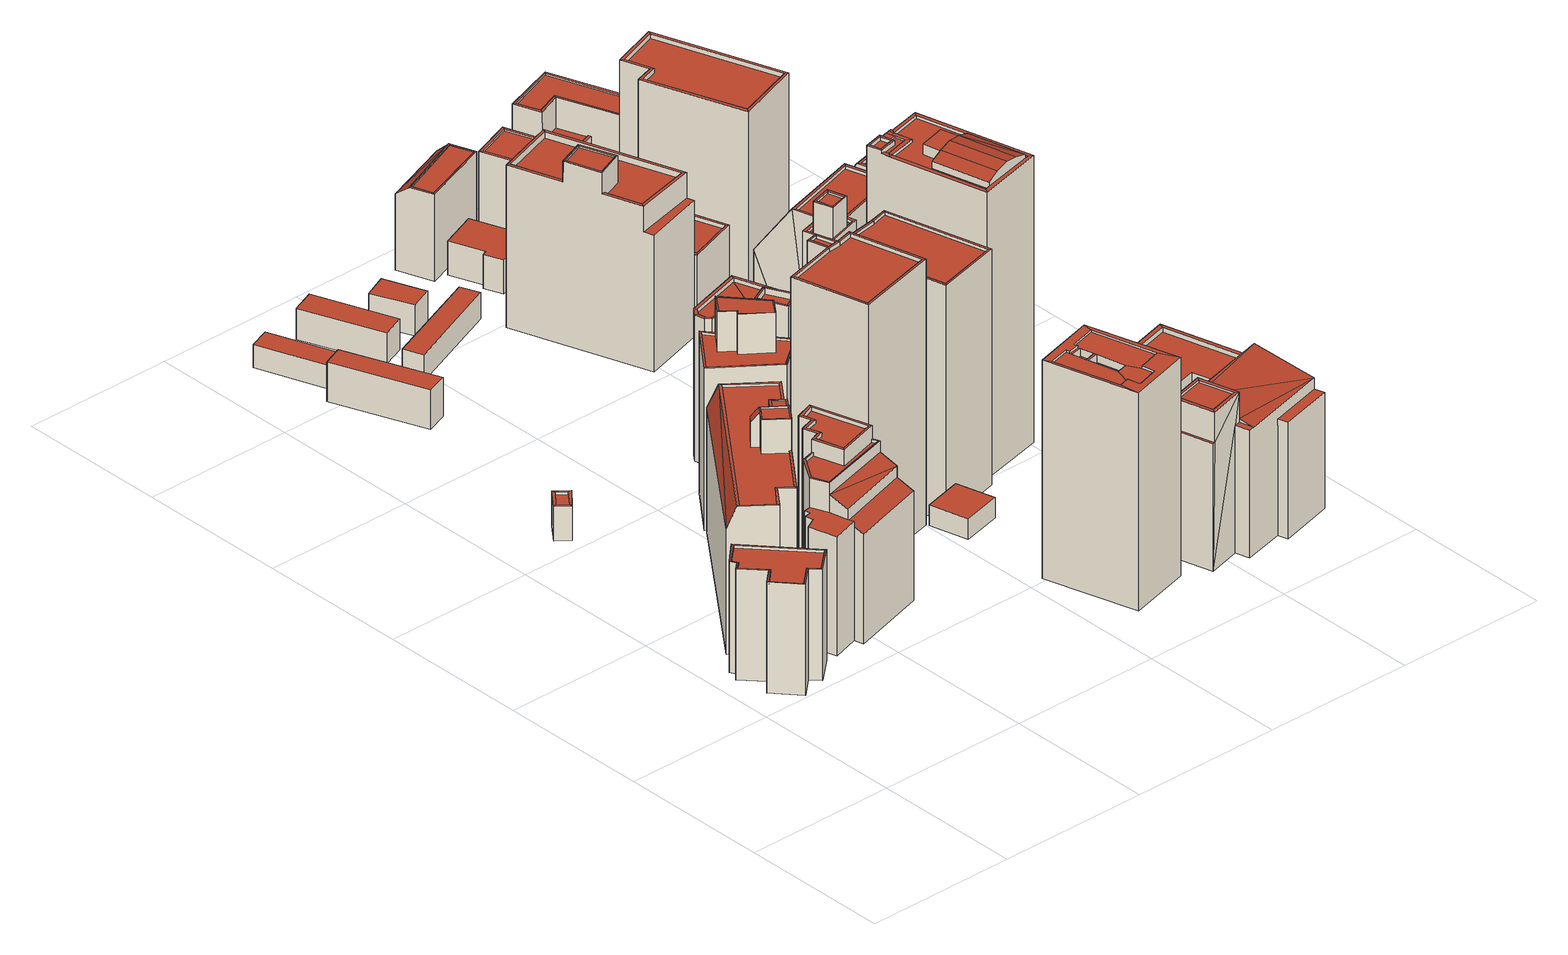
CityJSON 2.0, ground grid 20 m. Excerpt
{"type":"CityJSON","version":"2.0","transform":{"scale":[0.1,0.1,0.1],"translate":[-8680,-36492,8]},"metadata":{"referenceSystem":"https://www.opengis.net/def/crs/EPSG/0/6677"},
"CityObjects":{
"building1":{"type":"Building","attributes":{"class":3002,"usage":401,"measuredHeight":14.1,"storeysAboveGround":4,"storeysBelowGround":0,"prefecture":13,"city":13103,"footprintArea":61.34,"fireproofType":1001,"coverageRatio":80,"floorAreaRatio":500,"surveyYear":2021,"urbanPlanType":21,"areaClassificationType":22,"landUseType":212,"districts":"10","detailedUsage":"1210","floodRisk_description":10,"floodRisk_rank":1,"floodRisk_depth":0.01,"floodRisk_adminType":2,"floodRisk_scale":2,"meshCode":"53394509"},"geometry":[{"type":"Solid","lod":"2","boundaries":[[[[0,1,2,3,4,5,6,7,8,9]],[[10,11,12,13]],[[14,15,16,17]],[[18,19,20,21]],[[22,23,19,18]],[[24,25,12,11]],[[24,21,20,25]],[[22,17,16,23]],[[26,27,28,29,30,31,32,33,34,35]],[[36,37,15,14]],[[38,39,37,36]],[[10,13,39,38]],[[37,31,30,15]],[[4,3,14,17]],[[0,9,11,10]],[[20,26,35,25]],[[12,34,33,13]],[[15,30,29,16]],[[19,27,26,20]],[[9,8,24,11]],[[2,1,38,36]],[[23,28,27,19]],[[25,35,34,12]],[[13,33,32,39]],[[22,18,6,5]],[[1,0,10,38]],[[16,29,28,23]],[[7,6,18,21]],[[8,7,21,24]],[[5,4,17,22]],[[39,32,31,37]],[[3,2,36,14]]]],"semantics":{"surfaces":[{"type":"GroundSurface"},{"type":"RoofSurface"},{"type":"WallSurface"}],"values":[[0,1,1,1,1,1,1,1,1,1,1,1,2,2,2,2,2,2,2,2,2,2,2,2,2,2,2,2,2,2,2,2]]}}]},
"building2":{"type":"Building","attributes":{"class":3001,"usage":461,"measuredHeight":8.7,"storeysAboveGround":9999,"storeysBelowGround":9999,"prefecture":13,"city":13103,"footprintArea":-9999,"fireproofType":1011,"coverageRatio":80,"floorAreaRatio":500,"surveyYear":1,"urbanPlanType":21,"areaClassificationType":22,"landUseType":212,"districts":"10","detailedUsage":"0","meshCode":"53394509"},"geometry":[{"type":"Solid","lod":"2","boundaries":[[[[40,41,42,43]],[[44,45,46,47]],[[48,49,50,51]],[[52,53,49,48]],[[54,55,53,52]],[[51,50,55,54]],[[50,44,47,55]],[[43,42,48,51]],[[49,45,44,50]],[[41,40,54,52]],[[55,47,46,53]],[[42,41,52,48]],[[40,43,51,54]],[[53,46,45,49]]]],"semantics":{"surfaces":[{"type":"GroundSurface"},{"type":"RoofSurface"},{"type":"WallSurface"}],"values":[[0,1,1,1,1,1,2,2,2,2,2,2,2,2]]}}]},
"building3":{"type":"Building","attributes":{"class":3002,"usage":402,"measuredHeight":18.7,"storeysAboveGround":6,"storeysBelowGround":1,"prefecture":13,"city":13103,"footprintArea":211.61,"fireproofType":1001,"coverageRatio":80,"floorAreaRatio":500,"surveyYear":2021,"urbanPlanType":21,"areaClassificationType":22,"landUseType":212,"districts":"10","detailedUsage":"1221","floodRisk_description":10,"floodRisk_rank":1,"floodRisk_depth":0.01,"floodRisk_adminType":2,"floodRisk_scale":2,"meshCode":"53394509"},"geometry":[{"type":"Solid","lod":"2","boundaries":[[[[56,57,58,59,60,61]],[[62,63,64,65]],[[66,67,68,69,70]],[[71,72,73,74]],[[75,76,77,78]],[[79,80,81,82]],[[83,84,85,86]],[[86,87,88]],[[89,90,77,76]],[[86,85,91,92]],[[93,94,95,96]],[[73,97,98,74]],[[99,100,101,102]],[[103,104,84,83]],[[65,64,101,100]],[[105,106,94,93]],[[75,78,104,103]],[[107,108,109,110,111,112,113,114,115,116,117,118,119,120]],[[121,92,91,122]],[[74,98,106,105]],[[88,83,86]],[[73,96,95,97]],[[62,114,113,71,74,105,99,102,81,80,63]],[[97,68,67,98]],[[57,56,75,103]],[[94,70,69,95]],[[91,117,116,122]],[[72,71,113,112]],[[99,105,93,89,76,61,60,92,121,100]],[[103,83,88,58,57]],[[86,92,60,59,87]],[[62,65,115,114]],[[64,79,82,101]],[[63,80,79,64]],[[84,119,118,85]],[[59,58,88,87]],[[56,61,76,75]],[[85,118,117,91]],[[111,73,72,112]],[[104,120,119,84]],[[101,82,81,102]],[[90,109,108,77]],[[100,121,122,116,115,65]],[[90,89,93,96,110,109]],[[78,107,120,104]],[[96,73,111,110]],[[77,108,107,78]],[[98,67,66,106]],[[95,69,68,97]],[[106,66,70,94]]]],"semantics":{"surfaces":[{"type":"GroundSurface"},{"type":"RoofSurface"},{"type":"WallSurface"}],"values":[[0,1,1,1,1,1,1,1,1,1,1,1,1,1,1,1,1,1,1,1,1,1,2,2,2,2,2,2,2,2,2,2,2,2,2,2,2,2,2,2,2,2,2,2,2,2,2,2,2,2]]}}]},
"building4":{"type":"Building","attributes":{"class":3002,"usage":413,"measuredHeight":17.9,"storeysAboveGround":4,"storeysBelowGround":1,"prefecture":13,"city":13103,"footprintArea":131.5,"fireproofType":1001,"coverageRatio":80,"floorAreaRatio":500,"surveyYear":2021,"urbanPlanType":21,"areaClassificationType":22,"landUseType":211,"districts":"10","detailedUsage":"1230","floodRisk_description":10,"floodRisk_rank":1,"floodRisk_depth":0.01,"floodRisk_adminType":2,"floodRisk_scale":2,"meshCode":"53394509"},"geometry":[{"type":"Solid","lod":"2","boundaries":[[[[123,124,125,126,127,128,129,130,131,132,133,134,135,136,137,138]],[[139,140,141,142]],[[143,144,145,146]],[[147,148,149,150]],[[147,151,152,148]],[[153,154,155]],[[156,139,142,157]],[[158,159,160,161]],[[162,163,164,165,166,167,168]],[[169,170,171,172,173,174,175,176]],[[155,177,153]],[[178,179,180,181,182]],[[183,184,159,158]],[[185,186,152,151]],[[150,149,184,183]],[[185,187,188,186]],[[189,190,191,192,193,194,195,196,197,198]],[[199,200,144,143]],[[140,146,145,141]],[[161,160,188,187]],[[124,123,195,194]],[[137,136,198,197]],[[192,191,177,155]],[[184,175,174,159]],[[131,130,150,183]],[[149,176,175,184]],[[162,161,187,156,157,163]],[[200,168,167,144]],[[159,174,173,160]],[[125,124,194,193]],[[158,161,162,168,200,199]],[[129,128,151,147]],[[189,135,134,178,190]],[[156,187,185,127,126,139]],[[190,178,182,191]],[[139,126,125,193,140]],[[144,167,166,145]],[[148,169,176,149]],[[145,166,165,141]],[[138,137,197,196]],[[142,164,163,157]],[[136,135,189,198]],[[154,143,146,155]],[[160,173,172,188]],[[186,171,170,152]],[[181,180,132,131,183,158,199,143,154,153]],[[123,138,196,195]],[[130,129,147,150]],[[133,132,180,179]],[[179,178,134,133]],[[141,165,164,142]],[[193,192,155,146,140]],[[181,153,177,191,182]],[[152,170,169,148]],[[188,172,171,186]],[[128,127,185,151]]]],"semantics":{"surfaces":[{"type":"GroundSurface"},{"type":"RoofSurface"},{"type":"WallSurface"}],"values":[[0,1,1,1,1,1,1,1,1,1,1,1,1,1,1,1,1,1,1,1,2,2,2,2,2,2,2,2,2,2,2,2,2,2,2,2,2,2,2,2,2,2,2,2,2,2,2,2,2,2,2,2,2,2,2,2]]}}]},
"building5":{"type":"Building","attributes":{"class":3002,"usage":401,"measuredHeight":21.2,"storeysAboveGround":7,"storeysBelowGround":0,"prefecture":13,"city":13103,"footprintArea":66.11,"fireproofType":1001,"coverageRatio":80,"floorAreaRatio":500,"surveyYear":2021,"urbanPlanType":21,"areaClassificationType":22,"landUseType":212,"districts":"10","detailedUsage":"1210","floodRisk_description":10,"floodRisk_rank":1,"floodRisk_depth":0.01,"floodRisk_adminType":2,"floodRisk_scale":2,"meshCode":"53394509"},"geometry":[{"type":"Solid","lod":"2","boundaries":[[[[201,202,203,204]],[[205,206,207,208]],[[209,210,211,212]],[[209,213,214,210]],[[215,216,217,218]],[[219,220,221,222]],[[212,211,217,216]],[[223,224,208,207]],[[225,226,227,228,229,230,231,232,233,234]],[[215,218,235,236]],[[219,222,224,223]],[[220,207,206,221]],[[236,235,214,213]],[[237,238,239,240,241,242]],[[235,242,241,214]],[[224,228,227,208]],[[201,204,220,219]],[[202,201,219,223]],[[208,227,226,205]],[[214,241,240,210]],[[221,230,229,222]],[[225,212,216,205,226]],[[203,202,223,207]],[[211,239,238,217]],[[204,203,207,220]],[[236,213,233,232]],[[209,212,225,234]],[[210,240,239,211]],[[222,229,228,224]],[[218,237,242,235]],[[236,232,231,206,215]],[[213,209,234,233]],[[217,238,237,218]],[[205,216,215,206]],[[206,231,230,221]]]],"semantics":{"surfaces":[{"type":"GroundSurface"},{"type":"RoofSurface"},{"type":"WallSurface"}],"values":[[0,1,1,1,1,1,1,1,1,1,1,1,1,1,2,2,2,2,2,2,2,2,2,2,2,2,2,2,2,2,2,2,2,2,2]]}}]},
"building6":{"type":"Building","attributes":{"class":9999,"usage":461,"measuredHeight":5.5,"storeysAboveGround":9999,"storeysBelowGround":9999,"prefecture":13,"city":13103,"footprintArea":-9999,"fireproofType":1011,"coverageRatio":80,"floorAreaRatio":500,"surveyYear":1,"urbanPlanType":21,"areaClassificationType":22,"landUseType":215,"districts":"10","detailedUsage":"0","meshCode":"53394509"},"geometry":[{"type":"Solid","lod":"2","boundaries":[[[[243,244,245,246]],[[247,248,249,250]],[[248,245,244,249]],[[249,244,243,250]],[[250,243,246,247]],[[247,246,245,248]]]],"semantics":{"surfaces":[{"type":"GroundSurface"},{"type":"RoofSurface"},{"type":"WallSurface"}],"values":[[0,1,2,2,2,2]]}}]},
"building7":{"type":"Building","attributes":{"class":9999,"usage":461,"measuredHeight":-9999,"storeysAboveGround":9999,"storeysBelowGround":9999,"prefecture":13,"city":13103,"footprintArea":-9999,"fireproofType":1011,"coverageRatio":80,"floorAreaRatio":500,"surveyYear":1,"urbanPlanType":21,"areaClassificationType":22,"landUseType":215,"districts":"10","detailedUsage":"0","meshCode":"53394509"},"geometry":[{"type":"Solid","lod":"2","boundaries":[[[[251,252,253,254]],[[255,256,257,258]],[[257,252,251,258]],[[258,251,254,255]],[[255,254,253,256]],[[256,253,252,257]]]],"semantics":{"surfaces":[{"type":"GroundSurface"},{"type":"RoofSurface"},{"type":"WallSurface"}],"values":[[0,1,2,2,2,2]]}}]},
"building8":{"type":"Building","attributes":{"class":3002,"usage":412,"measuredHeight":34.1,"storeysAboveGround":11,"storeysBelowGround":0,"prefecture":13,"city":13103,"footprintArea":126.36,"fireproofType":1001,"coverageRatio":80,"floorAreaRatio":500,"surveyYear":2021,"urbanPlanType":21,"areaClassificationType":22,"landUseType":211,"districts":"10","detailedUsage":"1320","floodRisk_description":10,"floodRisk_rank":1,"floodRisk_depth":0.01,"floodRisk_adminType":2,"floodRisk_scale":2,"meshCode":"53394509"},"geometry":[{"type":"Solid","lod":"2","boundaries":[[[[259,260,261,262,263,264,265,266]],[[267,268,269,270]],[[271,272,273,274]],[[275,276,277,278]],[[279,280,276,275]],[[281,280,279,282,274,273]],[[273,283,284,281]],[[285,282,279,286]],[[278,277,287,288]],[[285,286,272,271]],[[288,287,284,283]],[[289,290,291,292,293,294]],[[261,260,272,286]],[[277,289,294,287]],[[271,268,267,285]],[[264,263,275,278]],[[263,262,279,275]],[[285,267,270,282]],[[284,293,292,281]],[[282,270,269,274]],[[259,266,283,273]],[[274,269,268,271]],[[276,290,289,277]],[[287,294,293,284]],[[260,259,273,272]],[[281,292,291,280]],[[265,264,278,288]],[[262,261,286,279]],[[266,265,288,283]],[[280,291,290,276]]]],"semantics":{"surfaces":[{"type":"GroundSurface"},{"type":"RoofSurface"},{"type":"WallSurface"}],"values":[[0,1,1,1,1,1,1,1,1,1,1,1,2,2,2,2,2,2,2,2,2,2,2,2,2,2,2,2,2,2]]}}]},
"building9":{"type":"Building","attributes":{"class":9999,"usage":461,"measuredHeight":-9999,"storeysAboveGround":9999,"storeysBelowGround":9999,"prefecture":13,"city":13103,"footprintArea":-9999,"fireproofType":1011,"coverageRatio":80,"floorAreaRatio":400,"surveyYear":1,"urbanPlanType":21,"areaClassificationType":22,"landUseType":211,"districts":"10","detailedUsage":"0","floodRisk_description":10,"floodRisk_rank":1,"floodRisk_depth":0.01,"floodRisk_adminType":2,"floodRisk_scale":2,"meshCode":"53394509"},"geometry":[{"type":"Solid","lod":"2","boundaries":[[[[295,296,297,298]],[[299,300,301,302]],[[297,296,299,302]],[[298,297,302,301]],[[296,295,300,299]],[[295,298,301,300]]]],"semantics":{"surfaces":[{"type":"GroundSurface"},{"type":"RoofSurface"},{"type":"WallSurface"}],"values":[[0,1,2,2,2,2]]}}]},
"building10":{"type":"Building","attributes":{"class":3002,"usage":412,"measuredHeight":28.4,"storeysAboveGround":9,"storeysBelowGround":0,"prefecture":13,"city":13103,"footprintArea":110.08,"fireproofType":1001,"coverageRatio":80,"floorAreaRatio":400,"surveyYear":2021,"urbanPlanType":21,"areaClassificationType":22,"landUseType":211,"districts":"10","detailedUsage":"1320","floodRisk_description":10,"floodRisk_rank":1,"floodRisk_depth":0.01,"floodRisk_adminType":2,"floodRisk_scale":2,"meshCode":"53394509"},"geometry":[{"type":"Solid","lod":"2","boundaries":[[[[303,304,305,306]],[[307,308,309,310]],[[311,312,313,314,315,316,317,308,307]],[[318,319,320,321,322,323,324,325]],[[323,322,326,327]],[[328,329,330,314,313,331]],[[332,333,334,335,327,326,336,337]],[[338,339,340,341]],[[311,342,343,312]],[[344,345,328,331,343,342,310,309,346]],[[320,337,336,321]],[[347,348,349,350]],[[311,350,349,342]],[[306,305,321,336]],[[342,349,348,310]],[[307,347,350,311]],[[318,329,328,319]],[[334,308,317,335]],[[335,317,316,327]],[[319,328,345,320]],[[332,346,309,333]],[[303,306,336,326]],[[320,345,344,337]],[[324,314,330,325]],[[337,344,346,332]],[[331,338,341,343]],[[325,330,329,318]],[[304,303,326,322]],[[323,315,314,324]],[[305,304,322,321]],[[312,340,339,313]],[[333,309,308,334]],[[343,341,340,312]],[[313,339,338,331]],[[327,316,315,323]],[[310,348,347,307]]]],"semantics":{"surfaces":[{"type":"GroundSurface"},{"type":"RoofSurface"},{"type":"WallSurface"}],"values":[[0,1,1,1,1,1,1,1,1,1,1,1,2,2,2,2,2,2,2,2,2,2,2,2,2,2,2,2,2,2,2,2,2,2,2,2]]}}]},
"building11":{"type":"Building","attributes":{"class":9999,"usage":461,"measuredHeight":-9999,"storeysAboveGround":9999,"storeysBelowGround":9999,"prefecture":13,"city":13103,"footprintArea":-9999,"fireproofType":1011,"coverageRatio":80,"floorAreaRatio":500,"surveyYear":1,"urbanPlanType":21,"areaClassificationType":22,"landUseType":212,"districts":"10","detailedUsage":"0","floodRisk_description":10,"floodRisk_rank":1,"floodRisk_depth":0.11,"floodRisk_adminType":2,"floodRisk_scale":2,"meshCode":"53394509"},"geometry":[{"type":"Solid","lod":"2","boundaries":[[[[351,352,353,354]],[[355,356,357,358]],[[356,353,352,357]],[[355,354,353,356]],[[357,352,351,358]],[[358,351,354,355]]]],"semantics":{"surfaces":[{"type":"GroundSurface"},{"type":"RoofSurface"},{"type":"WallSurface"}],"values":[[0,1,2,2,2,2]]}}]},
"building12":{"type":"Building","attributes":{"class":3002,"usage":401,"measuredHeight":18.5,"storeysAboveGround":6,"storeysBelowGround":0,"prefecture":13,"city":13103,"footprintArea":143.65,"fireproofType":1001,"coverageRatio":80,"floorAreaRatio":500,"surveyYear":2021,"urbanPlanType":21,"areaClassificationType":22,"landUseType":212,"districts":"10","detailedUsage":"1210","floodRisk_description":10,"floodRisk_rank":1,"floodRisk_depth":0.03,"floodRisk_adminType":2,"floodRisk_scale":2,"meshCode":"53394509"},"geometry":[{"type":"Solid","lod":"2","boundaries":[[[[359,360,361,362,363,364,365,366,367,368,369,370,371]],[[372,373,374,375]],[[376,377,378,379]],[[380,381,382,383,384,385]],[[386,387,388,389]],[[390,375,374,391]],[[372,392,393,373]],[[394,395,396,397]],[[390,391,398,399]],[[400,401,402,403]],[[404,405,406,407]],[[408,399,398,409]],[[379,378,405,404]],[[389,388,401,400]],[[407,406,395,394]],[[382,381,410,411]],[[412,413,414,415,416,417,418,419,411,410,385,384,420]],[[392,421,422,393]],[[408,409,377,376]],[[423,424,425,426]],[[403,402,387,386]],[[421,397,396,422]],[[371,408,376,359]],[[386,389,410,381]],[[406,383,382,395]],[[398,414,413,409]],[[362,361,404,407]],[[377,412,420,378]],[[361,360,379,404]],[[368,367,372,375]],[[374,416,415,391]],[[369,368,375,390]],[[408,371,370,399]],[[401,423,426,402]],[[396,411,419,422]],[[402,426,425,387]],[[367,366,392,372]],[[364,363,394,397]],[[366,365,421,392]],[[373,417,416,374]],[[405,384,383,406]],[[378,420,384,405]],[[391,415,414,398]],[[365,364,397,421]],[[379,360,359,376]],[[387,425,424,388]],[[393,418,417,373]],[[363,362,407,394]],[[395,382,411,396]],[[388,424,423,401]],[[369,390,399,370]],[[386,381,380,403]],[[389,400,385,410]],[[422,419,418,393]],[[403,380,385,400]],[[409,413,412,377]]]],"semantics":{"surfaces":[{"type":"GroundSurface"},{"type":"RoofSurface"},{"type":"WallSurface"}],"values":[[0,1,1,1,1,1,1,1,1,1,1,1,1,1,1,1,1,1,1,1,1,1,2,2,2,2,2,2,2,2,2,2,2,2,2,2,2,2,2,2,2,2,2,2,2,2,2,2,2,2,2,2,2,2,2,2]]}}]},
"building13":{"type":"Building","attributes":{"class":9999,"usage":461,"measuredHeight":3.4,"storeysAboveGround":9999,"storeysBelowGround":9999,"prefecture":13,"city":13103,"footprintArea":-9999,"fireproofType":1011,"coverageRatio":80,"floorAreaRatio":500,"surveyYear":1,"urbanPlanType":21,"areaClassificationType":22,"landUseType":212,"districts":"10","detailedUsage":"0","floodRisk_description":10,"floodRisk_rank":1,"floodRisk_depth":0.01,"floodRisk_adminType":2,"floodRisk_scale":2,"meshCode":"53394509"},"geometry":[{"type":"Solid","lod":"2","boundaries":[[[[427,428,429,430]],[[431,432,433,434]],[[432,429,428,433]],[[433,428,427,434]],[[431,430,429,432]],[[434,427,430,431]]]],"semantics":{"surfaces":[{"type":"GroundSurface"},{"type":"RoofSurface"},{"type":"WallSurface"}],"values":[[0,1,2,2,2,2]]}}]},
"building14":{"type":"Building","attributes":{"class":3002,"usage":412,"measuredHeight":30.3,"storeysAboveGround":11,"storeysBelowGround":0,"prefecture":13,"city":13103,"footprintArea":146.45,"fireproofType":1001,"coverageRatio":80,"floorAreaRatio":400,"surveyYear":2021,"urbanPlanType":21,"areaClassificationType":22,"landUseType":211,"districts":"10","detailedUsage":"1320","floodRisk_description":10,"floodRisk_rank":1,"floodRisk_depth":0.01,"floodRisk_adminType":2,"floodRisk_scale":2,"meshCode":"53394509"},"geometry":[{"type":"Solid","lod":"2","boundaries":[[[[435,436,437,438,439,440,441,442]],[[443,444,445]],[[446,447,448,449,450,451]],[[452,453,454,455]],[[453,456,457,458]],[[459,460,461,462]],[[452,455,463]],[[464,465,466,467]],[[445,463,443]],[[458,457,468,469]],[[444,443,454,453]],[[470,471,472,473]],[[469,468,465,464]],[[452,467,466,474]],[[463,445,452]],[[453,452,474,456]],[[474,449,448,456]],[[463,455,472,471]],[[437,444,453]],[[441,440,469,464]],[[439,438,462,461]],[[435,442,467,452]],[[445,436,435,452]],[[443,470,473,454]],[[454,473,472,455]],[[443,463,471,470]],[[456,448,447,457]],[[465,451,450,466]],[[460,458,469,440,439,461]],[[462,438,437]],[[466,450,449,474]],[[459,453,458,460]],[[437,436,445,444]],[[457,447,446,468]],[[468,446,451,465]],[[462,437,453]],[[462,453,459]],[[442,441,464,467]]]],"semantics":{"surfaces":[{"type":"GroundSurface"},{"type":"RoofSurface"},{"type":"WallSurface"}],"values":[[0,1,1,1,1,1,1,1,1,1,1,1,1,1,1,1,2,2,2,2,2,2,2,2,2,2,2,2,2,2,2,2,2,2,2,2,2,2]]}}]},
"building15":{"type":"Building","attributes":{"class":9999,"usage":461,"measuredHeight":3.2,"storeysAboveGround":9999,"storeysBelowGround":9999,"prefecture":13,"city":13103,"footprintArea":-9999,"fireproofType":1011,"coverageRatio":80,"floorAreaRatio":500,"surveyYear":1,"urbanPlanType":21,"areaClassificationType":22,"landUseType":212,"districts":"10","detailedUsage":"0","floodRisk_description":10,"floodRisk_rank":1,"floodRisk_depth":0.11,"floodRisk_adminType":2,"floodRisk_scale":2,"meshCode":"53394509"},"geometry":[{"type":"Solid","lod":"2","boundaries":[[[[475,476,477,478]],[[479,480,481,482]],[[481,476,475,482]],[[482,475,478,479]],[[479,478,477,480]],[[480,477,476,481]]]],"semantics":{"surfaces":[{"type":"GroundSurface"},{"type":"RoofSurface"},{"type":"WallSurface"}],"values":[[0,1,2,2,2,2]]}}]},
"building16":{"type":"Building","attributes":{"class":3002,"usage":401,"measuredHeight":16.6,"storeysAboveGround":4,"storeysBelowGround":0,"prefecture":13,"city":13103,"footprintArea":221.08,"fireproofType":1001,"coverageRatio":80,"floorAreaRatio":400,"surveyYear":2021,"urbanPlanType":21,"areaClassificationType":22,"landUseType":212,"districts":"10","detailedUsage":"1210","floodRisk_description":10,"floodRisk_rank":1,"floodRisk_depth":0.01,"floodRisk_adminType":2,"floodRisk_scale":2,"meshCode":"53394509"},"geometry":[{"type":"Solid","lod":"2","boundaries":[[[[483,484,485,486,487,488,489,490]],[[491,492,493,494]],[[495,496,497,498]],[[499,500,501,502]],[[503,504,505,506]],[[507,508,509,510]],[[502,501,508,507]],[[511,512,513,514]],[[515,516,513,512]],[[517,518,519,520]],[[510,509,500,499]],[[521,522,516,515]],[[523,524,525]],[[526,527,528,529,530,531,532,533]],[[534,535,525]],[[525,524,534]],[[523,517,524]],[[521,536,537,538,539,540]],[[488,487,515,512]],[[487,486,536,521,515]],[[500,506,505,501]],[[538,507,510,525,539]],[[519,485,484,520]],[[522,527,526,516]],[[531,498,497,528,535,534]],[[528,497,496,529]],[[530,495,498,531]],[[490,491,494,483]],[[486,485,519]],[[499,502,537]],[[486,537,536]],[[490,489,492,491]],[[499,537,486,519]],[[519,518,523,499]],[[517,523,518]],[[516,526,533,513]],[[502,507,538,537]],[[501,505,504,508]],[[494,493,524,517,520,484,483]],[[508,504,503,509]],[[522,521,540,535,528,527]],[[529,496,495,530]],[[499,523,525,510]],[[513,533,532,514]],[[540,539,525,535]],[[514,532,531,534,511]],[[489,488,512,511,534,524,493,492]],[[509,503,506,500]]]],"semantics":{"surfaces":[{"type":"GroundSurface"},{"type":"RoofSurface"},{"type":"WallSurface"}],"values":[[0,1,1,1,1,1,1,1,1,1,1,1,1,1,1,1,1,1,2,2,2,2,2,2,2,2,2,2,2,2,2,2,2,2,2,2,2,2,2,2,2,2,2,2,2,2,2,2]]}}]},
"building17":{"type":"Building","attributes":{"class":3002,"usage":413,"measuredHeight":26.6,"storeysAboveGround":9,"storeysBelowGround":0,"prefecture":13,"city":13103,"footprintArea":150.25,"fireproofType":1001,"coverageRatio":80,"floorAreaRatio":500,"surveyYear":2021,"urbanPlanType":21,"areaClassificationType":22,"landUseType":211,"districts":"10","detailedUsage":"1230","floodRisk_description":10,"floodRisk_rank":1,"floodRisk_depth":0.03,"floodRisk_adminType":2,"floodRisk_scale":2,"meshCode":"53394509"},"geometry":[{"type":"Solid","lod":"2","boundaries":[[[[541,542,543,544,545,546,547,548]],[[549,550,551,552]],[[553,554,555,556]],[[557,558,559,560]],[[561,562,563,564]],[[565,549,552,566]],[[567,568,550,549]],[[569,570,571,572,573,574,575,576,577,578,579,580]],[[581,582,562,561]],[[552,551,555,554]],[[567,583,584,568]],[[564,563,585,586]],[[586,585,582,581]],[[587,553,556,588,589,590,591,584,583,592]],[[591,570,569,584]],[[565,547,549]],[[555,577,576,556]],[[582,560,559,562]],[[565,548,547]],[[563,558,557,585]],[[584,569,580,568]],[[573,586,581,589,574]],[[581,561,590,589]],[[564,572,571,590,561]],[[545,544,587,592]],[[556,576,575,588]],[[564,586,573,572]],[[585,557,560,582]],[[541,548,565,566]],[[551,578,577,555]],[[543,542,554,553]],[[546,545,592,583]],[[550,579,578,551]],[[544,543,553,587]],[[566,552,554,542,541]],[[588,575,574,589]],[[547,567,549]],[[547,546,583,567]],[[568,580,579,550]],[[562,559,558,563]],[[590,571,570,591]]]],"semantics":{"surfaces":[{"type":"GroundSurface"},{"type":"RoofSurface"},{"type":"WallSurface"}],"values":[[0,1,1,1,1,1,1,1,1,1,1,1,1,1,2,2,2,2,2,2,2,2,2,2,2,2,2,2,2,2,2,2,2,2,2,2,2,2,2,2,2]]}}]},
"building18":{"type":"Building","attributes":{"class":3002,"usage":402,"measuredHeight":20.4,"storeysAboveGround":7,"storeysBelowGround":0,"prefecture":13,"city":13103,"footprintArea":162.46,"fireproofType":1001,"coverageRatio":80,"floorAreaRatio":500,"surveyYear":2021,"urbanPlanType":21,"areaClassificationType":22,"landUseType":212,"districts":"10","detailedUsage":"1242","floodRisk_description":10,"floodRisk_rank":1,"floodRisk_depth":0.02,"floodRisk_adminType":2,"floodRisk_scale":2,"meshCode":"53394509"},"geometry":[{"type":"Solid","lod":"2","boundaries":[[[[593,594,595,596]],[[597,598,599,600]],[[601,602,603,604,605]],[[606,607,608,609]],[[610,611,612,613,614,615,616,617,618,619]],[[620,621,622,623]],[[624,625,626,620,623]],[[627,628,629,630]],[[631,632,633,634]],[[627,630,632,631]],[[634,633,629,628]],[[601,605,635,636]],[[636,635,622,621]],[[632,598,597,633]],[[603,616,615,604]],[[630,599,598,632]],[[605,614,613,635]],[[622,612,611,623]],[[635,613,612,622]],[[623,611,610,624]],[[595,594,601,636]],[[621,620,609,608]],[[595,636,621,608,607,596]],[[603,602,627,631,617,616]],[[618,617,631,634]],[[593,596,607,606]],[[628,626,625,619,618,634]],[[593,606,609,620,626,628,627,602,601,594]],[[604,615,614,605]],[[633,597,600,629]],[[624,610,619,625]],[[629,600,599,630]]]],"semantics":{"surfaces":[{"type":"GroundSurface"},{"type":"RoofSurface"},{"type":"WallSurface"}],"values":[[0,1,1,1,1,1,1,1,1,1,1,1,1,2,2,2,2,2,2,2,2,2,2,2,2,2,2,2,2,2,2,2]]}}]},
"building19":{"type":"Building","attributes":{"class":3002,"usage":412,"measuredHeight":37.8,"storeysAboveGround":11,"storeysBelowGround":0,"prefecture":13,"city":13103,"footprintArea":152.79,"fireproofType":1001,"coverageRatio":80,"floorAreaRatio":400,"surveyYear":2021,"urbanPlanType":21,"areaClassificationType":22,"landUseType":211,"districts":"10","detailedUsage":"1320","floodRisk_description":10,"floodRisk_rank":1,"floodRisk_depth":0.03,"floodRisk_adminType":2,"floodRisk_scale":2,"meshCode":"53394509"},"geometry":[{"type":"Solid","lod":"2","boundaries":[[[[637,638,639,640,641,642]],[[643,644,645,646]],[[647,648,649,650]],[[651,652,644,643]],[[653,654,655,656]],[[657,658,659,660]],[[661,650,654,653]],[[662,663,664]],[[656,655,665,666,659,658]],[[667,668,669,670]],[[671,672,673,674,675,676]],[[664,677,662]],[[678,679,680,681]],[[682,657,683,684]],[[679,678,663,662]],[[685,686,687,688,689,690,691,692,693,694,695,696,697,698]],[[661,699,647,650]],[[650,649,700,701,702]],[[657,660,683]],[[646,645,703,704]],[[660,702,701,683]],[[705,706,707,708]],[[649,648,709,710,700]],[[711,712,681,680]],[[704,703,652,651]],[[668,667,703,645]],[[700,675,674,701]],[[642,641,653,656]],[[652,703,667,670]],[[711,685,698,666,712]],[[654,693,692,655]],[[690,677,664,665,691]],[[637,642,656,658]],[[666,698,697,659]],[[651,671,676,710,709,704]],[[643,682,684,672,671,651]],[[683,673,672,684]],[[682,643,646,638,637,658,657]],[[646,704,709,648,647,699,639,638]],[[669,668,645,644]],[[707,706,687,686]],[[650,694,693,654]],[[706,705,688,687]],[[655,692,691,665]],[[701,674,673,683]],[[641,640,661,653]],[[677,690,689,708,662]],[[644,652,670,669]],[[659,697,696,660]],[[680,679,662,708,707]],[[702,695,694,650]],[[685,711,680,707,686]],[[689,688,705,708]],[[663,678,681,712,666,665,664]],[[660,696,695,702]],[[710,676,675,700]],[[640,639,699,661]]]],"semantics":{"surfaces":[{"type":"GroundSurface"},{"type":"RoofSurface"},{"type":"WallSurface"}],"values":[[0,1,1,1,1,1,1,1,1,1,1,1,1,1,1,1,1,1,1,1,1,1,1,1,1,2,2,2,2,2,2,2,2,2,2,2,2,2,2,2,2,2,2,2,2,2,2,2,2,2,2,2,2,2,2,2,2]]}}]},
"building20":{"type":"Building","attributes":{"class":9999,"usage":461,"measuredHeight":4.4,"storeysAboveGround":9999,"storeysBelowGround":9999,"prefecture":13,"city":13103,"footprintArea":-9999,"fireproofType":1011,"coverageRatio":80,"floorAreaRatio":500,"surveyYear":1,"urbanPlanType":21,"areaClassificationType":22,"landUseType":212,"districts":"10","detailedUsage":"0","floodRisk_description":10,"floodRisk_rank":1,"floodRisk_depth":0.01,"floodRisk_adminType":2,"floodRisk_scale":2,"meshCode":"53394509"},"geometry":[{"type":"Solid","lod":"2","boundaries":[[[[713,714,715,716,717,718,719,720]],[[721,722,723,724,725,726,727,728]],[[726,719,718,727]],[[721,716,715,722]],[[722,715,714,723]],[[728,717,716,721]],[[723,714,713,724]],[[727,718,717,728]],[[724,713,720,725]],[[725,720,719,726]]]],"semantics":{"surfaces":[{"type":"GroundSurface"},{"type":"RoofSurface"},{"type":"WallSurface"}],"values":[[0,1,2,2,2,2,2,2,2,2]]}}]},
"building21":{"type":"Building","attributes":{"class":3001,"usage":413,"measuredHeight":11.5,"storeysAboveGround":4,"storeysBelowGround":0,"prefecture":13,"city":13103,"footprintArea":50.29,"fireproofType":1001,"coverageRatio":80,"floorAreaRatio":500,"surveyYear":2021,"urbanPlanType":21,"areaClassificationType":22,"landUseType":211,"districts":"10","detailedUsage":"1230","floodRisk_description":10,"floodRisk_rank":1,"floodRisk_depth":0.09,"floodRisk_adminType":2,"floodRisk_scale":2,"meshCode":"53394509"},"geometry":[{"type":"Solid","lod":"2","boundaries":[[[[729,730,731,732]],[[733,734,735,736]],[[737,738,739,740]],[[741,742,743]],[[744,745,746,747]],[[745,737,740,746]],[[743,748,741]],[[738,744,747,739]],[[747,746,733,736]],[[746,740,734,733]],[[740,739,735,734]],[[738,729,732,742,741,744]],[[741,748,745,744]],[[739,747,736,735]],[[742,732,731,743]],[[737,730,729,738]],[[730,737,745,748,743,731]]]],"semantics":{"surfaces":[{"type":"GroundSurface"},{"type":"RoofSurface"},{"type":"WallSurface"}],"values":[[0,1,1,1,1,1,1,1,2,2,2,2,2,2,2,2,2]]}}]},
"building22":{"type":"Building","attributes":{"class":3002,"usage":413,"measuredHeight":9.8,"storeysAboveGround":3,"storeysBelowGround":0,"prefecture":13,"city":13103,"footprintArea":150.48,"fireproofType":1001,"coverageRatio":80,"floorAreaRatio":500,"surveyYear":2021,"urbanPlanType":21,"areaClassificationType":22,"landUseType":211,"districts":"10","detailedUsage":"1230","floodRisk_description":10,"floodRisk_rank":1,"floodRisk_depth":0.05,"floodRisk_adminType":2,"floodRisk_scale":2,"meshCode":"53394509"},"geometry":[{"type":"Solid","lod":"2","boundaries":[[[[749,750,751,752]],[[753,754,755,756]],[[753,757,758,754]],[[759,760,761,762]],[[763,764,758,757]],[[765,766,767,768]],[[762,761,764,763]],[[769,770,771,772]],[[773,774,766,765]],[[772,771,775,776]],[[756,755,760,759]],[[775,777,778,776]],[[779,780,781,782]],[[783,784,785,786,787,788]],[[789,790,791,792,793,794,795,796,797,798,799,800,801,802]],[[768,767,770,769]],[[803,774,773,804,805]],[[749,752,768,769]],[[755,785,784,760]],[[763,794,793,805,762]],[[753,756,797,796]],[[767,789,802,770]],[[766,790,789,767]],[[805,793,792,803]],[[758,787,786,754]],[[761,783,788,764]],[[763,757,795,794]],[[764,788,787,758]],[[798,759,762,805,804,781,780,778,777,799]],[[760,784,783,761]],[[782,773,765,751,750,772,776,779]],[[752,751,765,768]],[[754,786,785,755]],[[771,801,800,775]],[[750,749,769,772]],[[776,778,780,779]],[[756,759,798,797]],[[757,753,796,795]],[[770,802,801,771]],[[804,773,782,781]],[[803,792,791,774]],[[774,791,790,766]],[[775,800,799,777]]]],"semantics":{"surfaces":[{"type":"GroundSurface"},{"type":"RoofSurface"},{"type":"WallSurface"}],"values":[[0,1,1,1,1,1,1,1,1,1,1,1,1,1,1,1,1,2,2,2,2,2,2,2,2,2,2,2,2,2,2,2,2,2,2,2,2,2,2,2,2,2,2]]}}]},
"building23":{"type":"Building","attributes":{"class":3002,"usage":401,"measuredHeight":26.7,"storeysAboveGround":8,"storeysBelowGround":0,"prefecture":13,"city":13103,"footprintArea":191.97,"fireproofType":1001,"coverageRatio":80,"floorAreaRatio":500,"surveyYear":2021,"urbanPlanType":21,"areaClassificationType":22,"landUseType":212,"districts":"10","detailedUsage":"1210","floodRisk_description":10,"floodRisk_rank":1,"floodRisk_depth":0.03,"floodRisk_adminType":2,"floodRisk_scale":2,"meshCode":"53394509"},"geometry":[{"type":"Solid","lod":"2","boundaries":[[[[806,807,808,809]],[[810,811,812]],[[813,814,815,816]],[[817,818,819,820]],[[821,822,823,824,825,826,827,828,829,830]],[[812,831,832,833]],[[834,835,836,837]],[[838,839,840,841]],[[842,843,818,817]],[[844,832,831,813,816,845,846]],[[812,814,810]],[[814,812,833,815]],[[826,825,830,829]],[[820,819,847,848]],[[848,847,843,842]],[[832,849,823,822]],[[843,838,841,818]],[[807,806,813,831]],[[817,820,844,846]],[[849,845,824,823]],[[816,815,830,825]],[[845,816,825,824]],[[828,834,837,829]],[[815,833,821,830]],[[842,817,846,845,849]],[[809,808,811,810]],[[819,840,839,847]],[[826,836,835,827]],[[810,814,813,806,809]],[[827,835,834,828]],[[820,848,832,844]],[[826,829,837,836]],[[848,842,849,832]],[[847,839,838,843]],[[833,832,822,821]],[[831,812,811,808,807]],[[818,841,840,819]]]],"semantics":{"surfaces":[{"type":"GroundSurface"},{"type":"RoofSurface"},{"type":"WallSurface"}],"values":[[0,1,1,1,1,1,1,1,1,1,1,1,1,1,1,2,2,2,2,2,2,2,2,2,2,2,2,2,2,2,2,2,2,2,2,2,2]]}}]},
"building24":{"type":"Building","attributes":{"class":3001,"usage":412,"measuredHeight":11.2,"storeysAboveGround":3,"storeysBelowGround":0,"prefecture":13,"city":13103,"footprintArea":49.04,"fireproofType":1001,"coverageRatio":80,"floorAreaRatio":500,"surveyYear":2021,"urbanPlanType":21,"areaClassificationType":22,"landUseType":211,"districts":"10","detailedUsage":"1320","floodRisk_description":10,"floodRisk_rank":1,"floodRisk_depth":0.02,"floodRisk_adminType":2,"floodRisk_scale":2,"meshCode":"53394509"},"geometry":[{"type":"Solid","lod":"2","boundaries":[[[[850,851,852,853,854,855]],[[856,857,858,859]],[[860,861,862]],[[860,863,864]],[[860,865,863]],[[860,864,866,867]],[[864,856,859,866]],[[857,860,867,858]],[[868,869,870,871]],[[860,862,865]],[[854,865,862,855]],[[867,866,869,868]],[[864,863,853,852,856]],[[859,858,871,870]],[[851,857,856,852]],[[851,850,861,860,857]],[[858,867,868,871]],[[865,854,853,863]],[[861,850,855,862]],[[866,859,870,869]]]],"semantics":{"surfaces":[{"type":"GroundSurface"},{"type":"RoofSurface"},{"type":"WallSurface"}],"values":[[0,1,1,1,1,1,1,1,1,1,2,2,2,2,2,2,2,2,2,2]]}}]},
"building25":{"type":"Building","attributes":{"class":3002,"usage":402,"measuredHeight":14.1,"storeysAboveGround":5,"storeysBelowGround":0,"prefecture":13,"city":13103,"footprintArea":91.6,"fireproofType":1001,"coverageRatio":80,"floorAreaRatio":500,"surveyYear":2021,"urbanPlanType":21,"areaClassificationType":22,"landUseType":212,"districts":"10","detailedUsage":"1242","floodRisk_description":10,"floodRisk_rank":1,"floodRisk_depth":0.01,"floodRisk_adminType":2,"floodRisk_scale":2,"meshCode":"53394509"},"geometry":[{"type":"Solid","lod":"2","boundaries":[[[[872,873,874,875,876,877]],[[878,879,880,881]],[[882,883,884,885]],[[886,887,888,889]],[[890,891,892,893]],[[894,895,879,878]],[[881,880,896,897]],[[882,898,899,883]],[[890,893,895,894]],[[900,901,902,903,904,905]],[[897,896,892,891]],[[884,875,874,891,890,887,886,885]],[[872,877,878,881]],[[879,901,900,880]],[[892,904,903,893]],[[874,873,897,891]],[[873,872,881,897]],[[894,899,898,888,887,890]],[[876,875,884,883]],[[885,886,889,882]],[[896,905,904,892]],[[899,894,878,877,876,883]],[[882,889,888,898]],[[893,903,902,895]],[[880,900,905,896]],[[895,902,901,879]]]],"semantics":{"surfaces":[{"type":"GroundSurface"},{"type":"RoofSurface"},{"type":"WallSurface"}],"values":[[0,1,1,1,1,1,1,1,1,1,1,2,2,2,2,2,2,2,2,2,2,2,2,2,2,2]]}}]},
"building26":{"type":"Building","attributes":{"class":3002,"usage":401,"measuredHeight":22.7,"storeysAboveGround":7,"storeysBelowGround":0,"prefecture":13,"city":13103,"footprintArea":175.98,"fireproofType":1001,"coverageRatio":80,"floorAreaRatio":500,"surveyYear":2021,"urbanPlanType":21,"areaClassificationType":22,"landUseType":212,"districts":"10","detailedUsage":"1210","floodRisk_description":10,"floodRisk_rank":1,"floodRisk_depth":0.05,"floodRisk_adminType":2,"floodRisk_scale":2,"meshCode":"53394509"},"geometry":[{"type":"Solid","lod":"2","boundaries":[[[[906,907,908,909,910,911]],[[912,913,914,915]],[[916,917,918,919,920,921]],[[922,923,924,925]],[[915,914,923,922]],[[926,927,928,929]],[[925,924,928,927]],[[926,929,913,912]],[[923,916,921,924]],[[906,911,915,922]],[[909,908,927,926]],[[910,909,926,912]],[[928,920,919,929]],[[929,919,918,913]],[[913,918,917,914]],[[911,910,912,915]],[[908,907,925,927]],[[907,906,922,925]],[[914,917,916,923]],[[924,921,920,928]]]],"semantics":{"surfaces":[{"type":"GroundSurface"},{"type":"RoofSurface"},{"type":"WallSurface"}],"values":[[0,1,1,1,1,1,1,1,2,2,2,2,2,2,2,2,2,2,2,2]]}}]}
},
"vertices":[
[14,264,29],[10,272,29],[36,297,29],[107,217,29],[76,189,29],[65,201,29],[41,179,29],[12,212,29],[30,228,29],[5,256,29],[14,264,176],[5,256,176],[8,256,176],[16,263,176],[107,217,176],[104,217,176],[76,192,176],[76,189,176],[41,179,176],[41,182,176],[15,211,176],[12,212,176],[65,201,176],[65,204,176],[30,228,176],[33,228,176],[15,211,173],[41,182,173],[65,204,173],[76,192,173],[104,217,173],[36,293,173],[12,271,173],[16,263,173],[8,256,173],[33,228,173],[36,297,176],[36,293,176],[10,272,176],[12,271,176],
[91,623,24],[70,599,24],[54,612,24],[74,637,24],[75,632,67],[58,613,67],[70,603,67],[86,623,67],[54,612,70],[58,613,70],[75,632,70],[74,637,70],[70,599,70],[70,603,70],[91,623,70],[86,623,70],
[101,292,29],[80,265,29],[33,302,29],[188,505,29],[254,454,29],[118,279,29],[167,374,253],[168,373,253],[189,399,253],[188,402,253],[181,362,264],[156,381,264],[149,372,264],[141,362,264],[166,342,264],[148,389,254],[140,379,254],[148,373,266],[156,383,266],[101,292,224],[118,279,224],[118,283,224],[101,296,224],[189,399,252],[168,373,252],[182,363,252],[202,389,252],[42,295,224],[46,295,224],[200,493,224],[199,497,224],[188,505,194],[33,302,194],[166,340,224],[164,342,224],[250,453,224],[254,454,224],[166,340,266],[166,342,266],[141,362,266],[139,361,266],[149,372,266],[156,381,266],[183,362,253],[204,389,253],[202,389,253],[182,363,253],[80,265,224],[79,269,224],[183,362,266],[181,362,266],[101,296,221],[118,283,221],[164,342,221],[139,361,221],[148,373,221],[140,379,221],[148,389,221],[167,374,221],[188,402,221],[202,391,221],[250,453,221],[200,493,221],[46,295,221],[79,269,221],[204,389,224],[202,391,224],
[133,273,29],[131,280,29],[141,282,29],[161,315,29],[191,325,29],[186,344,29],[205,350,29],[200,366,29],[225,375,29],[263,244,29],[161,215,29],[158,227,29],[122,216,29],[112,253,29],[127,261,29],[124,271,29],[161,315,226],[141,282,226],[143,282,226],[163,313,226],[251,286,226],[249,287,226],[151,261,226],[150,259,226],[205,350,243],[209,347,243],[205,363,243],[200,366,243],[186,344,243],[190,342,243],[257,265,200],[251,286,211],[150,259,211],[178,320,226],[179,318,226],[248,296,243],[244,298,243],[193,283,243],[190,279,243],[190,279,222],[179,318,222],[163,313,222],[143,282,222],[151,261,222],[249,287,222],[246,295,222],[209,347,238],[190,342,238],[196,323,238],[183,318,238],[193,283,238],[244,298,238],[223,370,238],[205,363,238],[155,235,200],[158,227,180],[161,215,174],[263,244,174],[257,265,185],[155,235,185],[225,375,243],[223,370,243],[191,325,243],[196,323,243],[178,320,243],[183,318,243],[122,216,187],[158,227,187],[155,235,187],[150,259,187],[141,282,187],[131,280,187],[133,273,187],[124,271,187],[127,261,187],[112,253,187],[248,296,226],[246,295,226],
[262,453,29],[188,509,29],[236,570,29],[306,485,29],[245,554,244],[288,504,244],[236,570,244],[236,567,244],[242,515,294],[244,515,294],[227,528,294],[225,528,294],[238,509,294],[239,510,294],[288,504,294],[245,554,294],[245,552,294],[287,504,294],[262,453,244],[306,485,244],[303,486,244],[262,455,244],[188,509,244],[191,510,244],[225,528,241],[245,554,241],[236,567,241],[191,510,241],[262,455,241],[303,486,241],[288,504,241],[272,483,241],[238,509,241],[242,515,241],[272,484,294],[272,483,294],[287,504,293],[245,552,293],[227,528,293],[244,515,293],[239,510,293],[272,484,293],
[79,1016,8],[106,1027,8],[154,905,8],[126,895,8],[126,895,60],[154,905,60],[106,1027,60],[79,1016,60],
[56,1113,17],[83,1123,17],[116,1034,17],[88,1024,17],[88,1024,48],[116,1034,48],[83,1123,48],[56,1113,48],
[305,433,38],[298,459,38],[314,462,38],[322,435,38],[345,441,38],[370,341,38],[258,313,38],[233,415,38],[312,460,386],[301,457,386],[307,433,386],[319,435,386],[301,457,390],[298,459,390],[305,433,390],[307,433,390],[345,441,390],[343,437,390],[366,343,390],[370,341,390],[322,435,390],[322,432,390],[305,430,390],[319,435,390],[233,415,390],[237,413,390],[312,460,390],[314,462,390],[260,317,390],[258,313,390],[366,343,385],[343,437,385],[322,432,385],[305,430,385],[237,413,385],[260,317,385],
[406,266,67],[354,253,67],[341,304,67],[393,317,67],[354,253,94],[406,266,94],[393,317,94],[341,304,94],
[456,173,56],[490,50,56],[406,27,56],[372,150,56],[423,143,342],[422,146,342],[407,143,342],[408,140,342],[427,125,342],[428,121,342],[437,83,342],[446,66,342],[477,75,342],[455,160,342],[420,151,342],[420,40,345],[416,57,345],[402,53,345],[406,27,345],[490,50,345],[477,75,345],[446,66,345],[450,49,345],[456,173,345],[455,160,345],[416,57,342],[420,40,342],[450,49,342],[422,79,342],[406,148,345],[407,143,345],[422,146,345],[420,151,345],[372,150,345],[378,141,345],[422,79,332],[437,83,332],[428,121,332],[413,118,332],[412,121,342],[413,118,342],[378,141,342],[402,53,342],[406,148,342],[423,143,332],[408,140,332],[412,121,332],[427,125,332],
[199,1027,20],[169,1015,20],[128,1121,20],[159,1133,20],[159,1133,61],[128,1121,61],[169,1015,61],[199,1027,61],
[280,626,27],[288,637,27],[366,659,27],[407,538,27],[311,488,27],[263,548,27],[298,567,27],[304,565,27],[311,580,27],[306,582,27],[299,607,27],[289,607,27],[282,613,27],[311,580,220],[316,582,220],[309,585,220],[306,582,220],[280,626,220],[284,625,220],[290,633,220],[288,637,220],[348,529,215],[322,516,215],[312,493,215],[402,540,215],[364,654,215],[329,566,215],[322,516,265],[323,520,265],[308,553,265],[304,554,265],[299,607,220],[302,610,220],[304,565,220],[306,560,220],[311,488,220],[312,493,220],[269,547,220],[263,548,220],[291,610,220],[289,607,220],[329,566,265],[328,563,265],[344,530,265],[348,529,265],[366,659,220],[364,654,220],[402,540,220],[407,538,220],[282,613,220],[286,615,220],[304,554,215],[269,547,215],[284,625,215],[286,615,215],[291,610,215],[302,610,215],[309,585,215],[316,582,215],[306,560,215],[299,563,215],[290,633,215],[298,567,220],[299,563,220],[328,563,257],[308,553,257],[323,520,257],[344,530,257],
[297,1036,22],[307,1011,22],[173,958,22],[163,983,22],[163,983,57],[173,958,57],[307,1011,57],[297,1036,57],
[391,485,35],[383,515,35],[414,523,35],[419,504,35],[444,510,35],[483,356,35],[394,334,35],[359,477,35],[412,520,315],[414,523,314],[383,515,314],[479,358,344],[446,493,344],[424,487,344],[391,482,344],[362,475,344],[396,337,344],[391,485,348],[423,490,348],[420,491,345],[393,487,345],[424,487,348],[446,493,348],[448,496,348],[423,490,106],[448,496,106],[444,510,106],[419,504,106],[386,515,317],[394,334,348],[396,337,348],[362,475,348],[359,477,348],[479,358,348],[483,356,348],[412,520,306],[386,515,307],[393,487,336],[420,491,336],[391,482,348],
[212,1093,17],[243,1106,17],[264,1052,17],[234,1040,17],[234,1040,58],[264,1052,58],[243,1106,58],[212,1093,58],
[611,22,71],[556,8,71],[551,27,71],[507,15,71],[460,194,71],[631,239,71],[687,28,71],[615,9,71],[615,9,225],[687,28,225],[683,41,225],[611,22,225],[596,148,214],[542,134,214],[553,89,214],[608,104,214],[559,29,280],[554,32,280],[513,21,280],[510,16,280],[542,77,277],[501,67,277],[513,21,277],[554,32,277],[496,69,280],[501,67,280],[542,77,280],[545,82,280],[663,118,240],[631,239,240],[628,232,240],[658,117,240],[460,194,240],[466,190,240],[564,10,240],[559,29,240],[551,27,240],[556,8,240],[492,73,240],[497,74,240],[559,29,245],[683,41,240],[545,82,256],[466,190,234],[497,74,234],[553,89,234],[542,134,234],[596,148,234],[608,104,234],[658,117,234],[628,232,234],[663,118,258],[544,87,258],[507,15,240],[510,16,240],[496,69,240],[545,82,240],[544,87,240],
[514,698,27],[545,591,27],[456,566,27],[459,555,27],[410,540,27],[399,578,27],[430,586,27],[407,668,27],[421,620,303],[425,617,303],[525,646,303],[528,650,303],[456,566,303],[545,591,303],[541,593,303],[452,568,303],[433,574,340],[410,567,340],[416,547,340],[439,553,340],[414,544,343],[416,547,343],[410,567,343],[407,569,343],[407,668,233],[514,698,233],[430,586,303],[434,583,303],[403,575,299],[412,543,299],[414,544,299],[407,569,299],[435,577,299],[442,552,299],[455,556,299],[452,568,299],[541,593,299],[525,646,299],[425,617,299],[434,583,299],[442,552,343],[439,553,343],[399,578,303],[403,575,303],[433,574,343],[435,577,343],[459,555,303],[455,556,303],[442,552,303],[414,544,303],[412,543,303],[410,540,303],
[376,799,22],[316,979,22],[397,1006,22],[458,823,22],[389,878,263],[373,921,263],[342,909,263],[357,865,263],[316,979,237],[339,910,237],[343,912,237],[342,915,237],[321,977,237],[376,799,203],[458,823,203],[455,832,203],[372,812,203],[360,860,229],[374,817,229],[450,835,229],[394,1001,229],[321,977,229],[342,915,229],[343,912,229],[375,924,229],[392,877,229],[359,864,229],[372,812,237],[455,832,237],[450,835,237],[374,817,237],[360,860,237],[359,864,237],[355,862,237],[339,910,265],[355,862,265],[357,865,265],[342,909,265],[375,924,265],[373,921,265],[389,878,265],[392,877,265],[394,1001,237],[397,1006,237],
[496,378,27],[458,536,27],[504,547,27],[505,545,27],[548,555,27],[586,400,27],[463,517,411],[465,520,411],[461,534,411],[458,536,411],[500,546,407],[495,545,407],[497,538,407],[502,539,407],[488,523,411],[485,525,411],[548,555,407],[545,550,407],[580,403,407],[586,400,407],[465,506,407],[496,378,407],[499,384,407],[470,507,407],[505,545,407],[541,474,418],[558,398,418],[575,402,412],[575,402,407],[506,386,407],[481,539,406],[461,534,406],[465,520,406],[485,525,406],[488,523,405],[468,518,405],[469,512,405],[501,520,405],[498,534,405],[486,531,405],[557,478,412],[541,394,421],[523,470,421],[505,465,418],[523,390,418],[463,517,407],[469,512,407],[468,518,407],[488,461,403],[505,465,403],[500,489,403],[535,498,403],[541,474,403],[557,478,403],[575,402,403],[580,403,403],[545,550,403],[502,539,403],[508,516,403],[470,507,403],[499,384,403],[506,386,403],[504,547,407],[498,534,407],[501,520,407],[508,516,407],[481,539,411],[483,542,411],[535,498,417],[500,489,417],[505,465,417],[541,474,417],[483,542,407],[486,531,407],[488,461,412],[506,386,412],
[360,1061,20],[343,1106,20],[392,1125,20],[426,1034,20],[378,1016,20],[370,1037,20],[363,1035,20],[354,1059,20],[426,1034,65],[392,1125,65],[343,1106,65],[360,1061,65],[354,1059,65],[363,1035,65],[370,1037,65],[378,1016,65],
[424,1147,15],[329,1112,15],[312,1159,15],[407,1194,15],[321,1141,129],[330,1115,129],[422,1148,129],[411,1177,129],[329,1112,130],[424,1147,130],[422,1148,130],[330,1115,130],[412,1180,129],[407,1194,116],[312,1159,116],[412,1180,130],[318,1142,130],[321,1141,130],[411,1177,130],[318,1142,129],
[398,1019,21],[467,1042,21],[532,846,21],[463,823,21],[457,924,158],[461,921,158],[451,954,158],[447,956,158],[448,921,158],[452,919,158],[483,968,158],[481,963,158],[496,914,158],[500,912,158],[455,898,158],[457,902,158],[532,846,128],[528,848,128],[466,827,128],[463,823,128],[398,1019,128],[402,1017,128],[464,1038,128],[467,1042,128],[508,918,128],[506,913,128],[498,938,128],[502,936,128],[493,936,128],[494,933,128],[502,936,87],[494,933,87],[499,915,87],[508,918,87],[496,914,152],[481,963,152],[451,954,152],[461,921,152],[452,919,152],[457,902,152],[466,827,123],[528,848,123],[506,913,123],[504,913,123],[500,912,123],[455,898,123],[448,921,123],[457,924,123],[447,956,123],[483,968,123],[493,936,123],[498,938,123],[464,1038,123],[402,1017,123],[504,913,128],[499,915,128],[500,912,128],
[673,553,26],[572,524,26],[526,683,26],[627,712,26],[627,712,238],[526,683,238],[538,641,303],[673,553,303],[640,666,303],[638,661,303],[668,555,303],[613,538,351],[610,540,351],[577,531,351],[575,527,351],[543,638,299],[566,561,299],[604,571,299],[613,540,299],[668,555,299],[653,582,299],[616,571,299],[601,622,299],[638,633,299],[638,661,299],[572,524,303],[566,561,303],[543,638,303],[601,622,277],[616,571,277],[653,582,277],[638,633,277],[602,568,346],[569,559,346],[577,531,346],[610,540,346],[604,571,351],[602,568,351],[575,527,303],[613,540,303],[613,538,303],[569,559,351],[566,561,351],[604,571,303],
[452,1058,17],[421,1140,17],[475,1160,17],[501,1090,17],[494,1088,17],[499,1075,17],[475,1160,134],[421,1140,134],[426,1138,134],[473,1155,134],[439,1092,134],[452,1058,82],[499,1075,82],[501,1090,102],[493,1111,134],[494,1088,102],[489,1113,134],[441,1097,134],[441,1097,132],[489,1113,132],[473,1155,132],[426,1138,132],
[560,1183,18],[601,1070,18],[563,1056,18],[548,1093,18],[516,1082,18],[488,1158,18],[488,1158,160],[492,1156,160],[558,1180,160],[560,1183,160],[518,1086,122],[516,1082,122],[548,1093,122],[547,1097,122],[547,1097,120],[533,1135,120],[504,1125,120],[518,1086,120],[533,1135,160],[563,1056,160],[564,1059,160],[535,1139,160],[501,1123,160],[503,1127,160],[597,1071,160],[601,1070,160],[504,1125,122],[501,1123,122],[558,1180,158],[492,1156,158],[503,1127,158],[535,1139,158],[564,1059,158],[597,1071,158],
[661,889,20],[573,859,20],[527,992,20],[551,999,20],[539,1036,20],[603,1058,20],[539,1036,254],[544,1033,254],[601,1053,254],[603,1058,254],[656,891,248],[601,1053,248],[544,1033,248],[556,997,248],[532,989,248],[576,864,248],[661,889,254],[656,891,254],[576,864,254],[573,859,254],[551,999,254],[527,992,254],[532,989,254],[556,997,254]
]}
